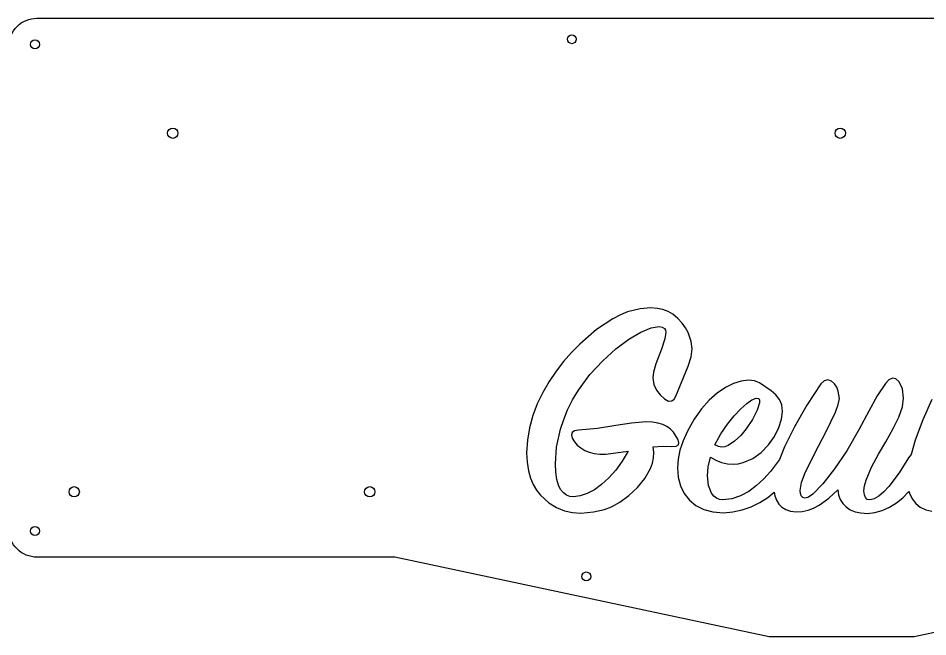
# Model space of a CAD drawing. Extents: x 63 to 788, y 423 to 1014.
# Drawn here: x 425.1 to 619.9, y 882.1 to 1014.5 of the extents above; entities that cross this region are included whole.
import ezdxf

# ---------------------------------------------------------------- set-up
doc = ezdxf.new("R2010")
doc.units = 0
doc.header["$MEASUREMENT"] = 0
doc.layers.get('0').update_dxf_attribs({"linetype": 'CONTINUOUS'})
doc.layers.add('LAYER_1', color=7, linetype='CONTINUOUS')

msp = doc.modelspace()

# ---------------------------------------------------------------- linework, layer by layer
at = {"color": 1, "linetype": 'Continuous'}
msp.add_lwpolyline([(773.29, 1014.47, -0.414214), (779.29, 1008.47), (779.29, 1003.97), (779.29, 909.63), (779.29, 905.13, -0.414214), (773.29, 899.13), (768.79, 899.13), (697.1, 899.13), (616.95, 882.09), (601.42, 882.09), (585.89, 882.09), (505.74, 899.13), (433.55, 899.13), (429.05, 899.13, -0.414214), (423.05, 905.13), (423.05, 909.63), (423.05, 1008.47, -0.414214), (429.05, 1014.47), (596.07, 1014.47), (606.77, 1014.47), (768.79, 1014.47)], format="xyb", close=True, dxfattribs=at)
for centre, radius in [((428.65, 1008.87), 0.95), ((543.65, 1009.97), 0.95), ((458.15, 989.85), 1.1), ((601.15, 989.85), 1.1), ((437.05, 913.13), 1.1), ((500.35, 913.13), 1.1), ((428.65, 904.73), 0.95), ((546.75, 895.01), 0.95)]:
    msp.add_circle(centre, radius, dxfattribs=at)
at = {"layer": 'LAYER_1', "color": 1}
for points in [[(565.41, 925.9), (564.77, 926.54), (564.01, 927.08), (563.11, 927.52), (562.08, 927.84), (560.9, 928.04), (559.57, 928.08), (556.42, 927.84), (553.06, 927.33), (549.13, 926.66), (545.05, 926.3), (544.21, 926.18), (543.73, 925.83), (543.59, 925.29), (543.75, 924.59), (544.21, 923.83), (544.81, 923.12), (545.54, 922.51), (546.4, 921.98), (547.37, 921.57), (548.46, 921.29), (549.65, 921.15), (550.94, 921.17), (555.73, 921.85), (554.46, 919.7), (553.06, 917.78), (551.57, 916.11), (550.03, 914.7), (548.48, 913.57), (546.93, 912.75), (545.44, 912.24), (544.03, 912.06), (543.23, 912.15), (542.49, 912.43), (541.83, 912.91), (541.25, 913.61), (540.78, 914.57), (540.43, 915.79), (540.2, 917.3), (540.12, 919.12), (540.38, 922.65), (541.23, 926.55), (541.9, 928.6), (542.75, 930.68), (543.8, 932.77), (545.05, 934.86), (547.53, 938.21), (550.25, 941.17), (553.06, 943.71), (555.83, 945.76), (558.39, 947.27), (560.62, 948.2), (562.36, 948.48), (563, 948.37), (563.47, 948.08), (563.68, 947.74), (563.77, 947.26), (563.55, 945.84), (562.82, 943.64), (561.62, 940.48), (561.11, 938.75), (561, 937.53), (561.21, 936.08), (561.75, 934.86), (562.54, 933.86), (563.47, 933.01), (564.36, 932.54), (565.06, 932.57), (565.59, 932.96), (565.93, 933.56), (568.54, 940), (569.21, 942), (569.43, 943.69), (569.24, 945.3), (568.57, 947.22), (568.01, 948.23), (567.29, 949.24), (566.37, 950.22), (565.25, 951.16), (564.28, 951.71), (563.15, 952.12), (561.91, 952.37), (560.59, 952.46), (558.27, 952.3), (555.6, 951.64), (554.08, 951.02), (552.45, 950.17), (548.95, 947.84), (545.35, 944.75), (543.58, 942.96), (541.88, 941.01), (540.26, 938.92), (538.77, 936.7), (537.42, 934.37), (536.25, 931.94), (535.3, 929.42), (534.57, 926.82), (534.12, 924.16), (533.96, 921.44), (534.06, 919.43), (534.34, 917.64), (534.79, 916.05), (535.38, 914.67), (536.09, 913.46), (536.91, 912.41), (538.75, 910.76), (540.38, 909.73), (542.07, 909.05), (543.82, 908.68), (545.6, 908.57), (548.26, 908.8), (550.67, 909.33), (552.17, 909.92), (553.96, 910.93), (555.85, 912.31), (557.69, 914.01), (559.3, 915.95), (560.52, 918.1), (560.92, 919.22), (561.16, 920.38), (561.22, 921.56), (561.07, 922.74), (563.17, 922.86), (564.91, 922.81), (566, 922.86), (566.5, 923.16), (566.56, 923.69), (566.34, 924.39), (566.34, 924.39)], [(583.85, 932.74), (583.85, 932.18), (583.36, 930.6), (582.36, 928.63), (581, 926.58), (579.84, 925.19), (578.5, 923.93), (577.11, 923.03), (576.43, 922.77), (575.79, 922.68), (575.07, 922.79), (574.29, 923.16), (575.59, 925.5), (576.99, 927.6), (578.43, 929.4), (579.82, 930.89), (581.11, 932.04), (582.23, 932.8), (583.1, 933.16), (583.67, 933.08), (583.67, 933.08)]]:
    msp.add_lwpolyline(points, close=True, dxfattribs=at)
for points in [[(616.32, 921.1), (615.74, 920.42), (613.73, 917.18), (611.55, 914.28), (610.46, 913.1), (609.41, 912.18), (608.42, 911.59), (607.52, 911.38), (606.94, 911.51), (606.54, 911.88), (606.3, 912.48), (606.22, 913.3), (606.34, 914.38), (606.67, 915.62), (607.8, 918.36), (609.31, 921.21), (610.88, 923.84), (612.49, 926.64), (613.69, 929.11), (614.45, 931.27), (614.71, 933.15), (614.45, 935.14), (614.13, 935.96), (613.68, 936.71), (613.02, 937.32), (612.3, 937.43), (611.55, 937.08), (610.81, 936.3), (609.04, 933.65), (607.26, 930.39), (605.18, 926.5), (602.52, 921.92), (599.91, 918.03), (597.43, 914.8), (595.27, 912.6), (594.37, 912), (593.62, 911.79), (593.14, 911.9), (592.8, 912.23), (592.62, 912.74), (592.56, 913.4), (592.83, 915.08), (593.56, 917.06), (595.72, 921.39), (598.15, 926), (600.13, 930.14), (600.73, 931.8), (600.95, 933.08), (600.72, 934.68), (600.4, 935.48), (599.92, 936.23), (599.24, 936.83), (598.48, 937.05), (597.7, 936.87), (596.98, 936.23), (593.96, 931.65), (591.33, 927.06), (589.22, 922.77), (588.11, 920.04), (586.17, 917.45), (584.75, 915.88), (583.2, 914.44), (581.53, 913.21), (579.77, 912.24), (577.92, 911.61), (576, 911.38), (575.27, 911.48), (574.62, 911.76), (574.06, 912.21), (573.58, 912.82), (572.94, 914.44), (572.71, 916.51), (572.87, 918.48), (573.33, 920.55), (574.52, 919.89), (575.73, 919.42), (576.96, 919.14), (578.19, 919.05), (579.3, 919.13), (580.37, 919.36), (582.39, 920.24), (584.19, 921.54), (585.75, 923.16), (587.03, 924.96), (587.99, 926.85), (588.59, 928.68), (588.8, 930.34), (588.8, 930.34)], [(588.8, 930.34), (588.61, 931.71), (588.12, 932.88), (587.32, 933.86), (586.35, 934.76), (583.87, 936.44), (582.78, 936.87), (581.48, 936.99), (579.92, 936.82), (578.26, 936.3), (576.53, 935.45), (574.78, 934.26), (573.05, 932.73), (571.39, 930.86), (569.82, 928.65), (568.4, 926.1), (567.46, 924.06), (566.8, 922.06), (566.41, 920.11), (566.28, 918.23), (566.44, 916.24), (566.92, 914.41), (567.72, 912.77), (568.82, 911.35), (570.22, 910.2), (571.91, 909.34), (573.88, 908.81), (576.14, 908.64), (578.14, 908.81), (580.12, 909.25), (582.06, 909.93), (583.91, 910.83), (585.64, 911.93), (587.02, 913.02), (587.11, 912.28), (587.46, 911.34), (587.97, 910.51), (588.63, 909.82), (589.47, 909.3), (590.5, 908.96), (591.71, 908.85), (593, 908.94), (594.24, 909.22), (595.44, 909.65), (596.59, 910.23), (598.73, 911.73), (600.61, 913.57), (600.79, 912.47), (601.15, 911.48), (601.68, 910.61), (602.38, 909.88), (603.26, 909.29), (604.31, 908.86), (605.55, 908.6), (606.97, 908.5), (608.57, 908.66), (610.15, 909.11), (611.7, 909.81), (613.16, 910.74), (614.52, 911.84), (615.74, 913.1), (615.86, 913.25), (615.96, 912.86), (616.53, 911.64), (617.31, 910.64), (618.28, 909.85), (619.44, 909.29), (620.77, 908.96)], [(620.78, 932.84), (618.82, 928.53), (617.19, 924.18), (616.31, 921.08)]]:
    msp.add_lwpolyline(points, dxfattribs=at)

doc.saveas('drawing.dxf')
